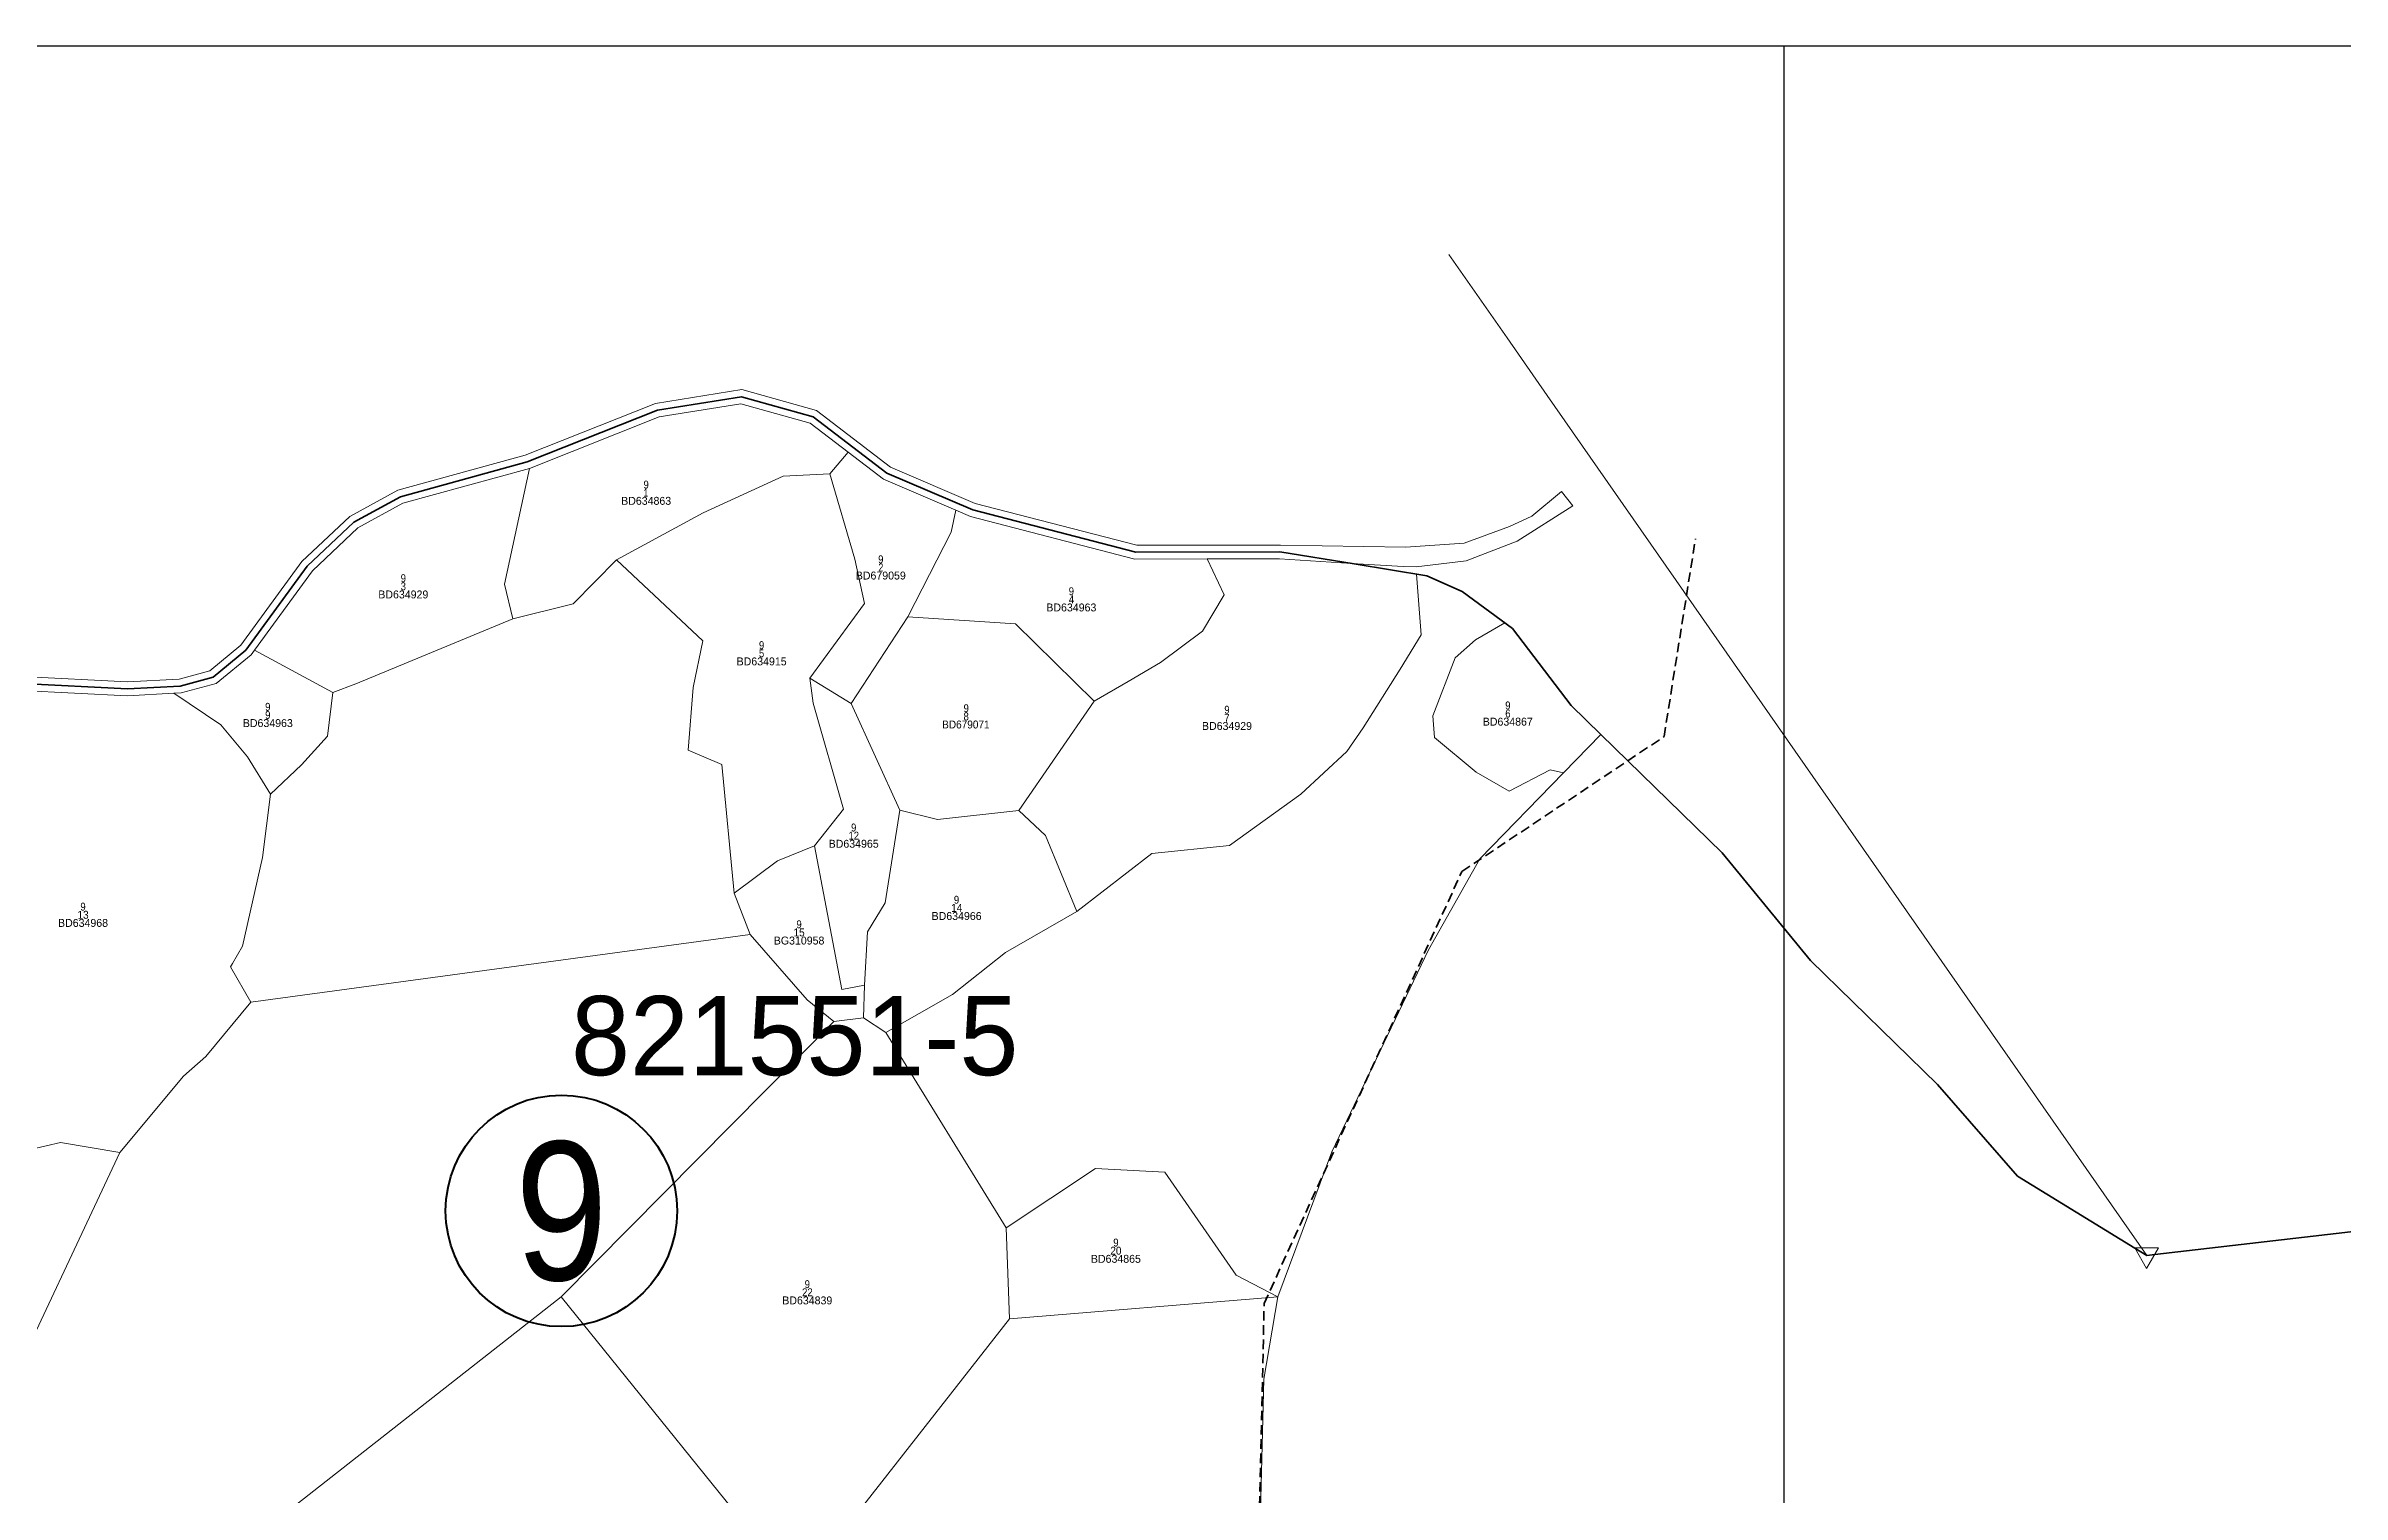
# Model space of a CAD drawing. Header units: metres. Extents: x 547915 to 556085, y 1814738 to 1822008.
# Drawn here: x 552122 to 553282, y 1819268 to 1820000 of the extents above; entities that cross this region are included whole.
import ezdxf
from ezdxf.enums import TextEntityAlignment as Align

# ---------------------------------------------------------------- set-up
doc = ezdxf.new("R2010")
doc.units = ezdxf.units.M
doc.header["$LTSCALE"] = 1.6
doc.linetypes.add('MEDIUM_DASHED', pattern=[4.5, 3, -1.5])
for name, color, linetype, lineweight in [('10', 7, 'Continuous', 13), ('23', 7, 'Continuous', 13), ('34', 7, 'MEDIUM_DASHED', 35), ('46', 7, 'Continuous', 35), ('47', 7, 'Continuous', 13), ('54', 7, 'Continuous', 25)]:
    doc.layers.add(name, color=color, linetype=linetype, lineweight=lineweight)
doc.layers.add('20', color=7, linetype='Continuous')
doc.layers.add('55', color=7, linetype='Continuous')

msp = doc.modelspace()

# ---------------------------------------------------------------- linework, layer by layer
at = {"layer": '10'}
for p, q in [((552527.02, 1819794.74), (552517.76, 1819783.74)), ((552557.23, 1819711.51), (552528.59, 1819667.86)), ((552226.98, 1819694.75), (552266.55, 1819673.41)), ((552225.17, 1819516.81), (552477.46, 1819551.06)), ((552381.91, 1819367.98), (552519.84, 1819507.16)), ((552534.68, 1819508.93), (552546.13, 1819501.64)), ((552546.13, 1819501.64), (552606.9, 1819402.95)), ((552158.99, 1819441), (552081.03, 1819275.29)), ((552608.52, 1819356.88), (552744.24, 1819368.02))]:
    msp.add_line(p, q, dxfattribs=at)
for points in [[(552365.93, 1819786.54), (552353.36, 1819728.06), (552357.53, 1819710.51)], [(552409.86, 1819740.45), (552453.81, 1819764.18), (552494.11, 1819782.71), (552517.76, 1819783.74)], [(552517.76, 1819783.74), (552530.35, 1819740.76), (552535.29, 1819718.37), (552507.72, 1819680.66)], [(552581.39, 1819765.45), (552579.04, 1819754.37), (552557.23, 1819711.51)], [(552357.53, 1819710.51), (552387.98, 1819718.06), (552409.86, 1819740.45)], [(552469.33, 1819571.88), (552463.13, 1819636.93), (552446.07, 1819644.15), (552448.69, 1819675.84), (552453.61, 1819699.45), (552409.86, 1819740.45)], [(552708.4, 1819740.81), (552717.03, 1819722.62), (552706.13, 1819704.26), (552684.86, 1819688.57), (552668.54, 1819678.92), (552651.42, 1819668.88)], [(552814.33, 1819733.15), (552816.53, 1819702.5), (552805.93, 1819685.17), (552787.24, 1819655.43), (552779.1, 1819643.47), (552755.81, 1819622.01), (552719.79, 1819596.02), (552680.51, 1819592.04), (552642.55, 1819562.76)], [(552266.55, 1819673.41), (552278.22, 1819677.64), (552357.53, 1819710.51)], [(552557.23, 1819711.51), (552611.65, 1819708.03), (552651.42, 1819668.88)], [(552888.58, 1819632.78), (552881.82, 1819634.22), (552861.14, 1819623.47), (552844.42, 1819633.1), (552823.4, 1819650.53), (552822.43, 1819661.56), (552833.82, 1819690.93), (552844.07, 1819699.98), (552858.93, 1819708.48)], [(552507.72, 1819680.66), (552528.59, 1819667.86), (552553.07, 1819613.97)], [(552510, 1819595.84), (552524.73, 1819614.33), (552509.3, 1819667.89), (552507.72, 1819680.66)], [(552186.17, 1819672.92), (552210, 1819657), (552223.35, 1819640.88), (552235, 1819622.01)], [(552235, 1819622.01), (552250.74, 1819636.86), (552263.91, 1819651.28), (552266.55, 1819673.41)], [(552642.55, 1819562.76), (552626.79, 1819601.09), (552613.2, 1819613.7), (552651.42, 1819668.88)], [(552744.24, 1819368.02), (552771.53, 1819441.33), (552820.37, 1819543.37), (552846.22, 1819589.37), (552888.58, 1819632.78), (552907.42, 1819652.08)], [(552235, 1819622.01), (552231, 1819590.01), (552220.88, 1819545.12), (552215.91, 1819536.42), (552214.81, 1819534.72), (552225.17, 1819516.81)], [(552553.07, 1819613.97), (552545.79, 1819567.1), (552536.85, 1819552.44), (552535.19, 1819525.49)], [(552613.2, 1819613.7), (552572.14, 1819609.23), (552553.07, 1819613.97)], [(552510, 1819595.84), (552491.25, 1819588.3), (552469.33, 1819571.88), (552477.46, 1819551.06)], [(552510, 1819595.84), (552523.79, 1819523.24), (552535.19, 1819525.49), (552534.68, 1819508.93)], [(552546.13, 1819501.64), (552579.76, 1819520.81), (552606.54, 1819542), (552642.55, 1819562.76)], [(552477.46, 1819551.06), (552506.23, 1819518.1), (552519.84, 1819507.16), (552534.68, 1819508.93)], [(552158.99, 1819441), (552191.09, 1819479.51), (552202.4, 1819489.37), (552225.17, 1819516.81)], [(552158.99, 1819441), (552128.99, 1819446), (552100.02, 1819439.18), (552090.99, 1819428), (552073.99, 1819418.01), (552067.99, 1819461)], [(552606.9, 1819402.95), (552652.04, 1819432.9), (552687.08, 1819431.05)], [(552744.24, 1819368.02), (552723.05, 1819378.89), (552687.08, 1819431.05)], [(552606.9, 1819402.95), (552608.52, 1819356.88), (552501.39, 1819220.18)], [(552205.59, 1819002.6), (552316.05, 1819047.63), (552447.98, 1819156.12), (552501.39, 1819220.18), (552381.91, 1819367.98), (552166.31, 1819198.96)], [(552735.06, 1819258.6), (552735.47, 1819259.54), (552737.06, 1819326.34), (552744.24, 1819368.02)]]:
    msp.add_lwpolyline(points, dxfattribs=at)
at = {"layer": '23'}
msp.add_line((552744.95, 1819740.86), (552708.4, 1819740.81), dxfattribs=at)
for points in [[(552745.49, 1819747.86), (552672.83, 1819747.77), (552591.15, 1819768.88), (552548.41, 1819787.19), (552510.96, 1819815.84), (552473.22, 1819826.34), (552429.68, 1819819.42), (552363.71, 1819793.18), (552299.38, 1819775.49), (552275.08, 1819762.27), (552250.93, 1819739.5), (552220.1, 1819697.18), (552204.38, 1819684.32), (552188.82, 1819680.08), (552162.81, 1819678.68), (552109.36, 1819681.38), (552055.21, 1819680.09), (552017.32, 1819683.05)], [(552527.02, 1819794.74), (552507.78, 1819809.46), (552472.82, 1819819.18), (552431.54, 1819812.62), (552365.93, 1819786.54)], [(552581.39, 1819765.45), (552544.85, 1819781.09), (552527.02, 1819794.74)], [(552365.93, 1819786.54), (552302.02, 1819768.95), (552279.22, 1819756.55), (552256.21, 1819734.86), (552226.98, 1819694.75)], [(552814.07, 1819736.76), (552839.3, 1819739.87), (552865.18, 1819749.74), (552893.33, 1819767.66), (552887.57, 1819774.81), (552872.59, 1819762.43), (552861.32, 1819757.14), (552838.31, 1819748.81), (552808.76, 1819746.72), (552745.49, 1819747.86)], [(552708.4, 1819740.81), (552671.95, 1819740.77), (552588.89, 1819762.24), (552581.39, 1819765.45)], [(552814.07, 1819736.76), (552807.47, 1819736.98), (552781.54, 1819738.59), (552744.95, 1819740.86)], [(552226.98, 1819694.75), (552225.22, 1819692.34), (552207.66, 1819677.96), (552189.94, 1819673.12), (552186.17, 1819672.92)], [(552186.17, 1819672.92), (552162.83, 1819671.68), (552109.26, 1819674.38), (552100.01, 1819674.16)]]:
    msp.add_lwpolyline(points, dxfattribs=at)
at = {"layer": '34'}
msp.add_lwpolyline([(552084.19, 1819034.52), (552130.28, 1819063.34), (552206.32, 1819003.39), (552313.46, 1819047.2), (552363, 1819005.69), (552397.56, 1818951.51), (552527.75, 1819002.24), (552568.07, 1818996.47), (552572.68, 1818900.78), (552625.98, 1818926.14), (552646.42, 1819035.22), (552734.98, 1819262.46), (552737.25, 1819364.72), (552837.17, 1819582.87), (552939.36, 1819651.05), (552955.26, 1819751.03)], dxfattribs=at)
at = {"layer": '34', "linetype": 'Continuous', "lineweight": 40}
msp.add_circle((552382.07, 1819411.44), 58.489, dxfattribs=at)
at = {"layer": '46', "lineweight": 13}
msp.add_lwpolyline([(553183.42, 1819388.91), (552880.37, 1819823.34), (552860.02, 1819852.52), (552830.63, 1819894.66)], dxfattribs=at)
at = {"layer": '46'}
for points in [[(552907.42, 1819652.08), (552892.35, 1819666.75), (552862.71, 1819705.7), (552837.27, 1819724.39), (552819.46, 1819732.3), (552782.8, 1819738.39), (552745.22, 1819744.36), (552672.39, 1819744.27), (552590.02, 1819765.56), (552546.63, 1819784.14), (552509.37, 1819812.65), (552473.02, 1819822.76), (552430.61, 1819816.02), (552364.82, 1819789.86), (552300.7, 1819772.22), (552277.15, 1819759.41), (552253.57, 1819737.18), (552222.66, 1819694.76), (552206.02, 1819681.14), (552189.38, 1819676.6), (552162.82, 1819675.18), (552109.31, 1819677.88)], [(553177.3, 1819392.66), (553118.04, 1819428.97), (553077.54, 1819475.28), (553013.43, 1819537.97), (552968.81, 1819592.3), (552907.42, 1819652.08)], [(554301.45, 1819591.39), (553651.52, 1819443.19), (553469.64, 1819422.09), (553187.34, 1819389.36)], [(553187.34, 1819389.36), (553183.42, 1819388.91), (553177.3, 1819392.66)]]:
    msp.add_lwpolyline(points, dxfattribs=at)
at = {"layer": '47'}
msp.add_lwpolyline([(553177.27, 1819392.71), (553189.27, 1819392.71), (553183.27, 1819382.32)], close=True, dxfattribs=at)
at = {"layer": '54'}
msp.add_line((548000, 1820000), (556000, 1820000), dxfattribs=at)
msp.add_lwpolyline([(553000, 1815000), (553000, 1817000), (553000, 1820000)], dxfattribs=at)

# ---------------------------------------------------------------- texts
at = {"layer": '20'}
for s, p in [('BD634863', (552424.92, 1819768.17)), ('BD634929', (552302.18, 1819720.88)), ('BD679059', (552543.5, 1819730.43)), ('BD634963', (552639.81, 1819714.31)), ('BD634915', (552483.27, 1819687.05)), ('BD634963', (552233.7, 1819655.89)), ('BD634929', (552718.47, 1819654.43)), ('BD634867', (552860.39, 1819656.61)), ('BD634965', (552529.8, 1819594.92)), ('BD634966', (552581.815, 1819558.42)), ('BD634968', (552140.31, 1819554.93)), ('BG310958', (552502.205, 1819546.02)), ('BD634865', (552662.32, 1819385.22)), ('BD634839', (552506.35, 1819364.21))]:
    msp.add_text(s, height=4, dxfattribs=at).set_placement(p, align=Align.CENTER)
for s, width, p in [('9', 0.9, (552424.91, 1819776.37)), ('1', 0.65, (552424.735, 1819772.27)), ('9', 0.9, (552543.5, 1819738.63)), ('2', 0.85, (552543.53, 1819734.53)), ('3', 0.9, (552302.18, 1819724.98)), ('9', 0.9, (552302.18, 1819729.08)), ('9', 0.9, (552639.81, 1819722.51)), ('4', 0.9, (552639.885, 1819718.41)), ('5', 0.9, (552483.26, 1819691.15)), ('9', 0.9, (552483.26, 1819695.25)), ('9', 0.9, (552233.69, 1819664.09)), ('9', 0.9, (552586.67, 1819663.38)), ('9', 0.9, (552718.46, 1819662.63)), ('9', 0.9, (552860.415, 1819664.81)), ('9', 0.9, (552233.69, 1819659.99)), ('BD679071', 0.95, (552586.495, 1819655.18)), ('8', 0.9, (552586.67, 1819659.28)), ('7', 0.9, (552718.455, 1819658.53)), ('6', 0.9, (552860.445, 1819660.71)), ('12', 0.9, (552529.84, 1819599.02)), ('9', 0.9, (552529.805, 1819603.12)), ('13', 0.95, (552140.31, 1819559.03)), ('9', 0.9, (552140.3, 1819563.13)), ('14', 0.95, (552581.855, 1819562.52)), ('9', 0.9, (552581.77, 1819566.62)), ('15', 0.95, (552502.205, 1819550.12)), ('9', 0.9, (552502.2, 1819554.22)), ('20', 0.95, (552662.315, 1819389.32)), ('9', 0.9, (552662.32, 1819393.42)), ('9', 0.9, (552506.355, 1819372.41)), ('22', 0.9, (552506.39, 1819368.31))]:
    msp.add_text(s, height=4, dxfattribs=dict(at, width=width)).set_placement(p, align=Align.CENTER)
at = {"layer": '34', "width": 0.9}
msp.add_text('9', height=70, dxfattribs=at).set_placement((552382.075, 1819376.44), align=Align.CENTER)
at = {"layer": '55'}
msp.add_text('821551-5', height=40, dxfattribs=at).set_placement((552500, 1819480), align=Align.CENTER)

doc.saveas('drawing.dxf')
